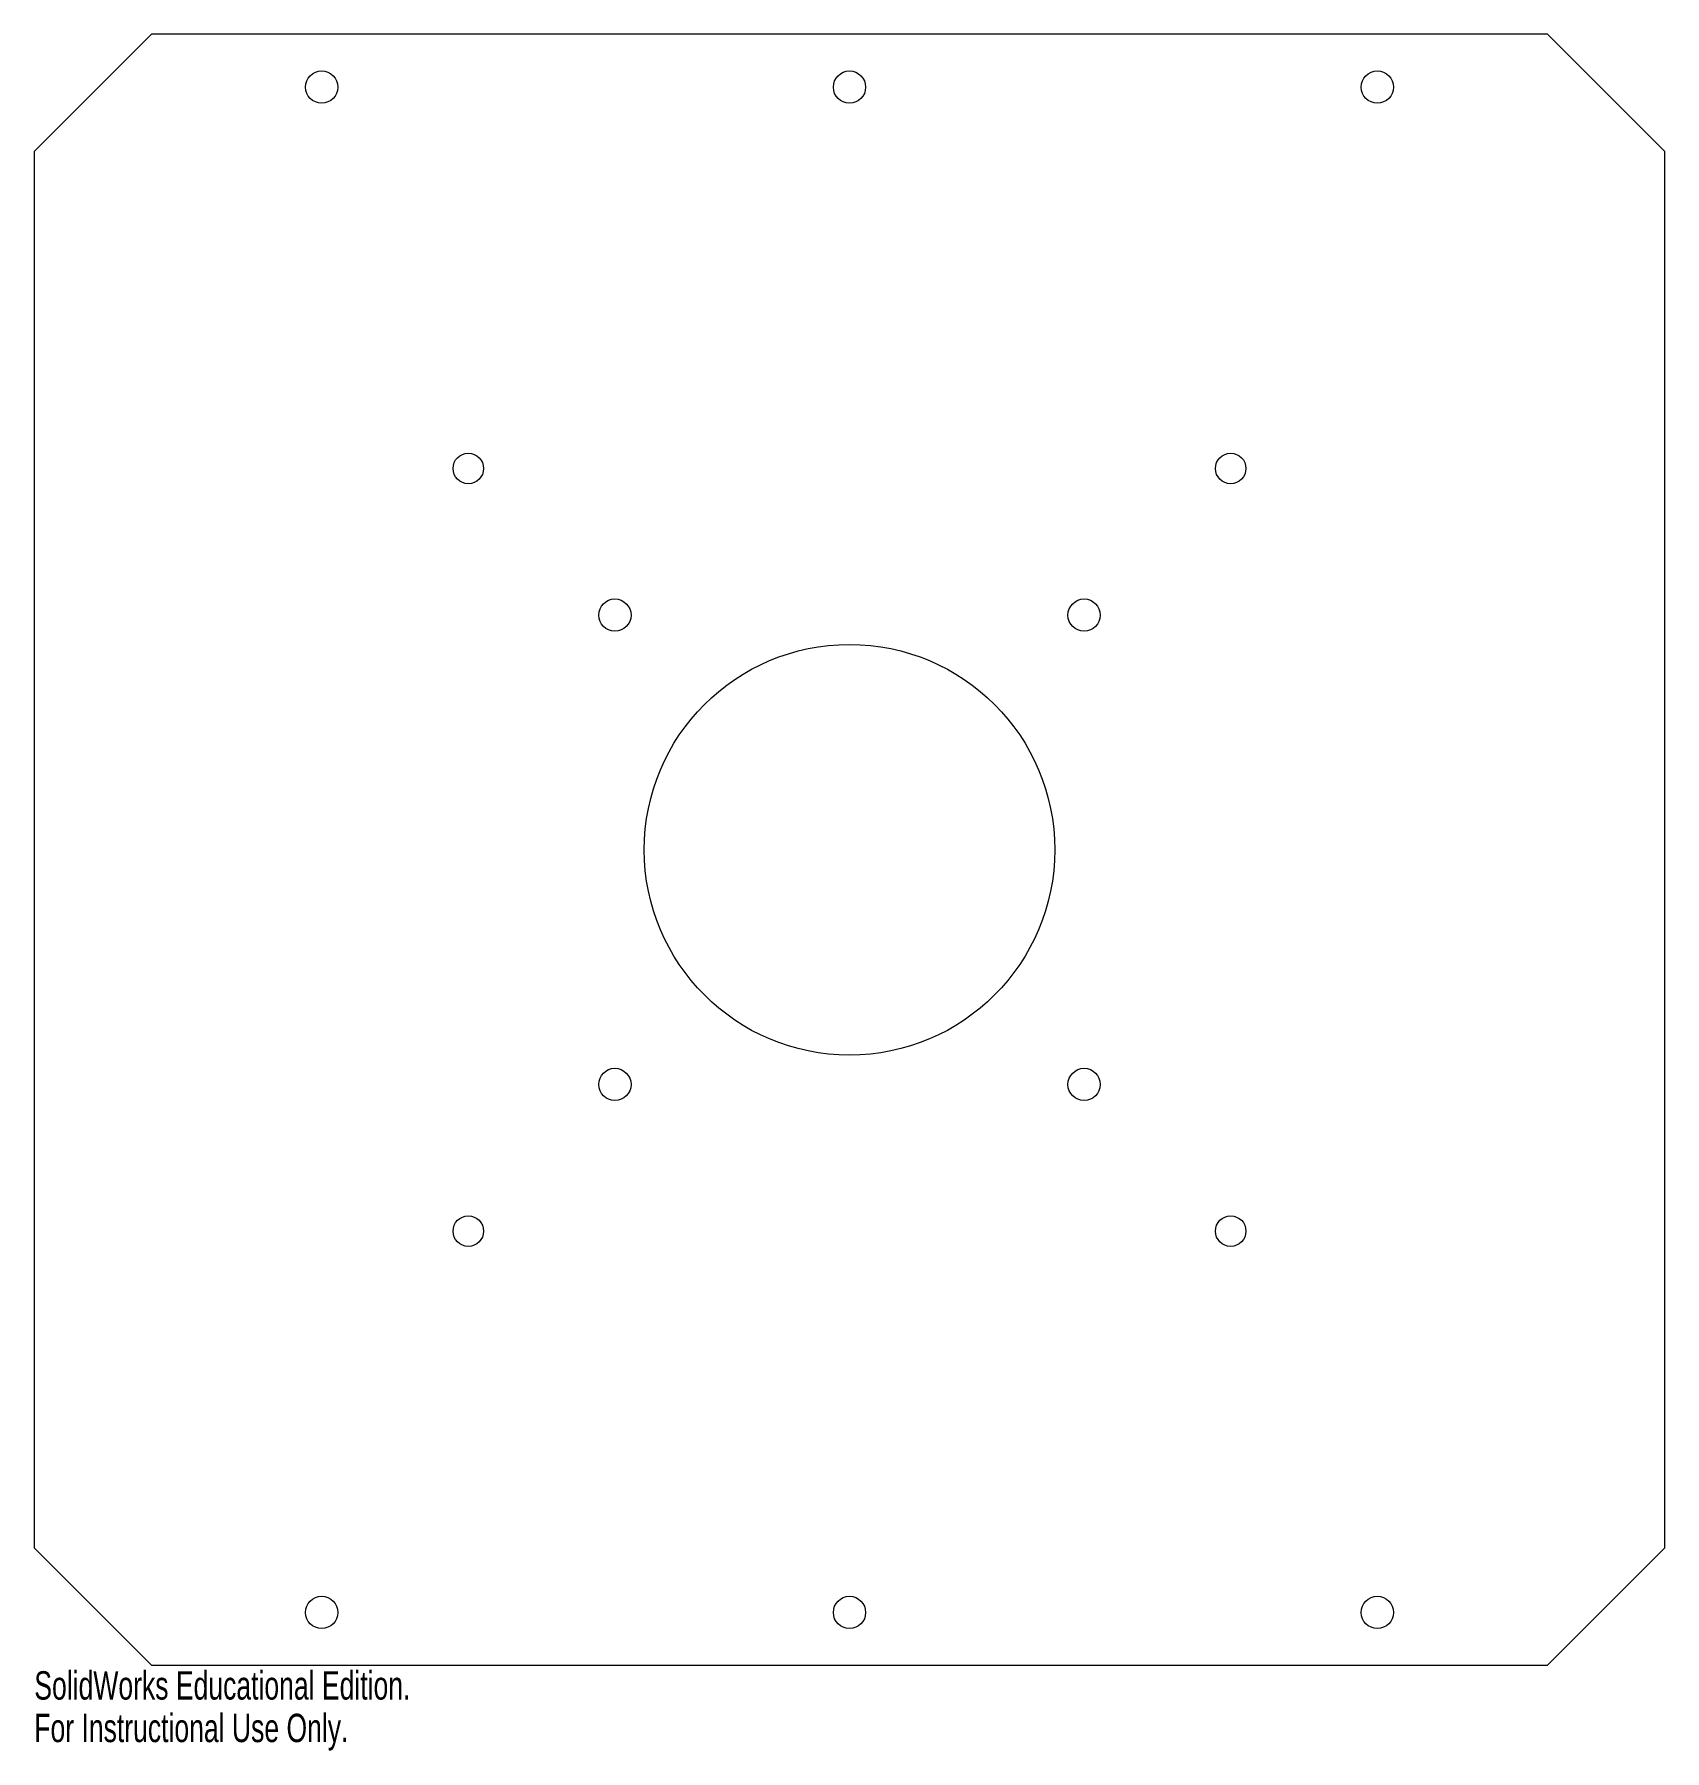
# Model space of a CAD drawing. Header units: millimetres. Extents: x -139 to 139, y -154 to 139.
import ezdxf

# ---------------------------------------------------------------- set-up
doc = ezdxf.new("R2010")
doc.units = ezdxf.units.MM
doc.styles.add('SLDTEXTSTYLE0', font='TXT', dxfattribs={"width": 0.7})

msp = doc.modelspace()

# ---------------------------------------------------------------- linework, layer by layer
at = {"color": 7, "linetype": 'Continuous', "lineweight": 15}
for p, q in [((-119, 139), (-139, 119)), ((119, 139), (-119, 139)), ((139, 119), (119, 139)), ((-139, 119), (-139, -119)), ((139, -119), (139, 119)), ((-139, -119), (-119, -139)), ((119, -139), (139, -119)), ((-119, -139), (119, -139))]:
    msp.add_line(p, q, dxfattribs=at)
for centre, radius in [((-90, 130), 2.75), ((0, 130), 2.75), ((90, 130), 2.75), ((-65, 65), 2.6), ((65, 65), 2.6), ((-40, 40), 2.75), ((40, 40), 2.75), ((0, 0), 35), ((-40, -40), 2.75), ((40, -40), 2.75), ((-65, -65), 2.6), ((65, -65), 2.6), ((-90, -130), 2.75), ((0, -130), 2.75), ((90, -130), 2.75)]:
    msp.add_circle(centre, radius, dxfattribs=at)

# ---------------------------------------------------------------- texts
at = {"color": 7, "linetype": 'Continuous', "char_height": 4.8336, "attachment_point": 1, "style": 'SLDTEXTSTYLE0'}
for s, insert in [('SolidWorks Educational Edition.', (-139, -140.02)), ('For Instructional Use Only.', (-139, -147.27))]:
    msp.add_mtext(s, dxfattribs=dict(at, insert=insert))

doc.saveas('drawing.dxf')
